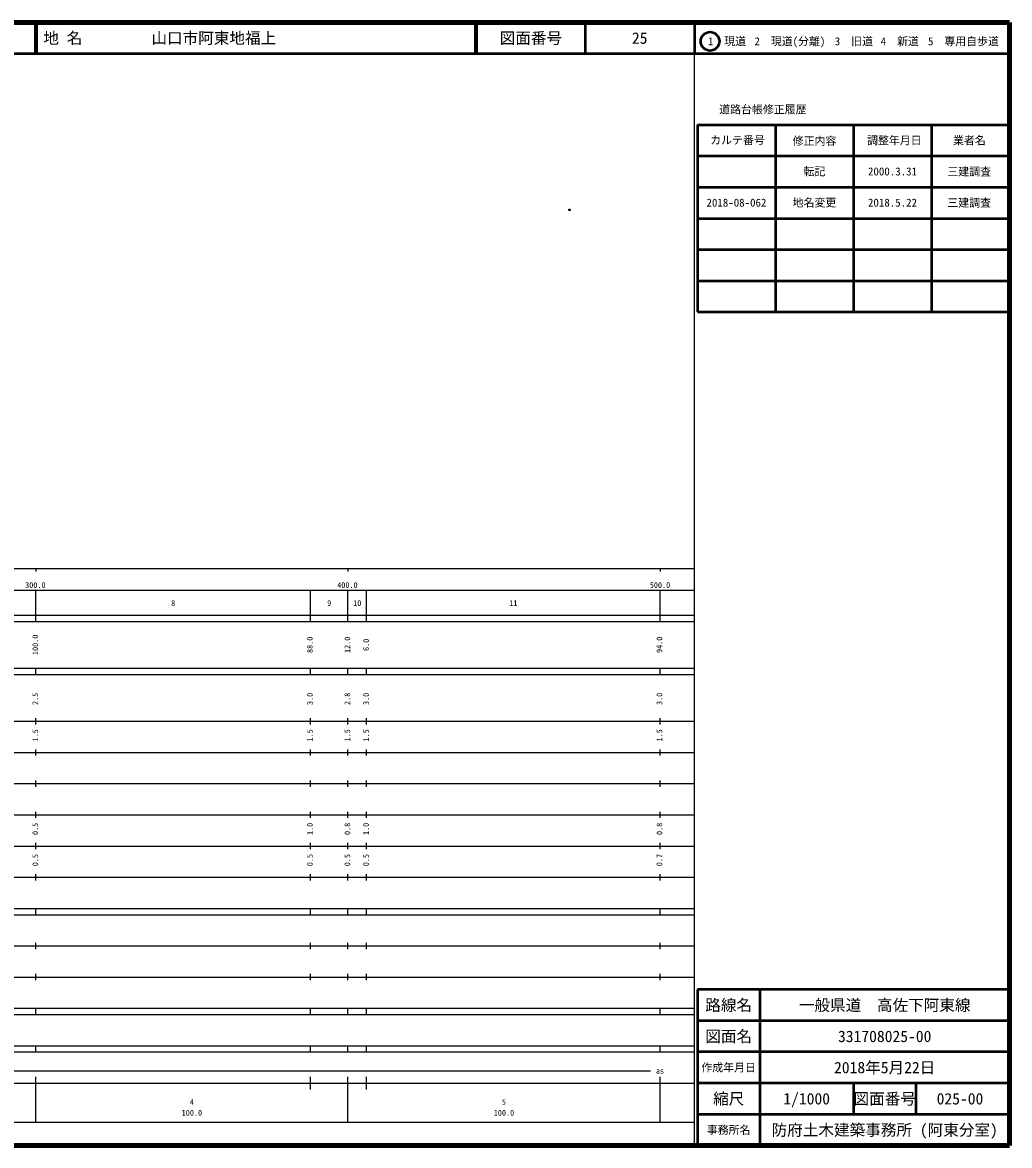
# Model space of a CAD drawing. Units: millimetres on the paper. Extents: x 40 to 680, y 20 to 380.
# Drawn here: x 363.7 to 680, y 20 to 380 of the extents above; entities that cross this region are included whole.
import ezdxf
from ezdxf.enums import TextEntityAlignment as Align

# ---------------------------------------------------------------- set-up
doc = ezdxf.new("R2010")
doc.units = ezdxf.units.MM
doc.header["$PDMODE"] = 32
doc.header["$PDSIZE"] = 0.5
doc.layers.add('M-OTRS', color=6, linetype='Continuous')
doc.layers.add('M-TTL-TXT', color=7, linetype='Continuous')
for name, color, linetype, lineweight in [('M-TTL', 2, 'Continuous', 140), ('M-TTL-BAND', 7, 'Continuous', 25), ('M-TTL-FRAM', 2, 'Continuous', 50), ('M-TTL-LINE', 7, 'Continuous', 50)]:
    doc.layers.add(name, color=color, linetype=linetype, lineweight=lineweight)
doc.styles.add('ＭＳ ゴシック', font='')
doc.styles.get('ＭＳ ゴシック').set_extended_font_data('MS Gothic')

msp = doc.modelspace()

# ---------------------------------------------------------------- linework, layer by layer
at = {"layer": 'M-OTRS'}
msp.add_point((538.992, 319.928), dxfattribs=at)
at = {"layer": 'M-TTL'}
for p, q in [((680, 380), (40, 380)), ((680, 20), (680, 380)), ((40, 20), (680, 20))]:
    msp.add_line(p, q, dxfattribs=at)
at = {"layer": 'M-TTL-BAND'}
for p, q in [((579, 20), (579, 370)), ((40, 205), (579, 205)), ((368, 205), (368, 204)), ((468, 205), (468, 204)), ((568, 205), (568, 204)), ((68, 198), (579, 198)), ((368, 188), (368, 198)), ((456, 188), (456, 198)), ((468, 188), (468, 198)), ((474, 188), (474, 198)), ((568, 188), (568, 198)), ((40, 190), (579, 190)), ((40, 188), (579, 188)), ((40, 173), (579, 173)), ((368, 171), (368, 173)), ((456, 171), (456, 173)), ((468, 171), (468, 173)), ((474, 171), (474, 173)), ((568, 171), (568, 173)), ((40, 171), (579, 171)), ((40, 156), (579, 156)), ((368, 155), (368, 157)), ((456, 155), (456, 157)), ((468, 155), (468, 157)), ((474, 155), (474, 157)), ((568, 155), (568, 157)), ((46, 146), (579, 146)), ((368, 145), (368, 147)), ((456, 145), (456, 147)), ((468, 145), (468, 147)), ((474, 145), (474, 147)), ((568, 145), (568, 147)), ((368, 135), (368, 137)), ((456, 135), (456, 137)), ((468, 135), (468, 137)), ((474, 135), (474, 137)), ((568, 135), (568, 137)), ((52, 136), (579, 136)), ((46, 126), (579, 126)), ((368, 125), (368, 127)), ((456, 125), (456, 127)), ((468, 125), (468, 127)), ((474, 125), (474, 127)), ((568, 125), (568, 127)), ((52, 116), (579, 116)), ((368, 115), (368, 117)), ((456, 115), (456, 117)), ((468, 115), (468, 117)), ((474, 115), (474, 117)), ((568, 115), (568, 117)), ((46, 106), (579, 106)), ((368, 105), (368, 107)), ((456, 105), (456, 107)), ((468, 105), (468, 107)), ((474, 105), (474, 107)), ((568, 105), (568, 107)), ((40, 96), (579, 96)), ((40, 94), (579, 94)), ((368, 94), (368, 96)), ((456, 94), (456, 96)), ((468, 94), (468, 96)), ((474, 94), (474, 96)), ((568, 94), (568, 96)), ((49, 84), (579, 84)), ((368, 83), (368, 85)), ((456, 83), (456, 85)), ((468, 83), (468, 85)), ((474, 83), (474, 85)), ((568, 83), (568, 85)), ((40, 74), (579, 74)), ((368, 73), (368, 75)), ((456, 73), (456, 75)), ((468, 73), (468, 75)), ((474, 73), (474, 75)), ((568, 73), (568, 75)), ((40, 64), (579, 64)), ((40, 62), (579, 62)), ((368, 62), (368, 64)), ((456, 62), (456, 64)), ((468, 62), (468, 64)), ((474, 62), (474, 64)), ((568, 62), (568, 64)), ((40, 52), (579, 52)), ((368, 50), (368, 52)), ((456, 50), (456, 52)), ((468, 50), (468, 52)), ((474, 50), (474, 52)), ((568, 50), (568, 52)), ((40, 50), (579, 50)), ((71, 44), (565, 44)), ((40, 40), (579, 40)), ((368, 27.5), (368, 42)), ((456, 38), (456, 42)), ((468, 27.5), (468, 42)), ((474, 38), (474, 42)), ((568, 27.5), (568, 42)), ((68, 27.5), (579, 27.5))]:
    msp.add_line(p, q, dxfattribs=at)
at = {"layer": 'M-TTL-FRAM'}
for p, q in [((580, 347.197), (580, 287.197)), ((580, 347.197), (680, 347.197)), ((580, 287.197), (680, 287.197)), ((680, 70), (580, 70)), ((580, 70), (580, 20))]:
    msp.add_line(p, q, dxfattribs=at)
at = {"layer": 'M-TTL-LINE'}
for p, q in [((367.75, 380), (367.75, 370)), ((368.25, 380), (368.25, 370)), ((508.747, 380), (508.747, 370)), ((509.247, 380), (509.247, 370)), ((543.997, 380), (543.997, 370)), ((579, 380), (579, 370)), ((40, 370), (680, 370)), ((605, 347.197), (605, 287.197)), ((630, 347.197), (630, 287.197)), ((655, 347.197), (655, 287.197)), ((580, 337.197), (680, 337.197)), ((580, 327.197), (680, 327.197)), ((580, 317.197), (680, 317.197)), ((580, 307.197), (680, 307.197)), ((580, 297.197), (680, 297.197)), ((600, 70), (600, 20)), ((680, 60), (580, 60)), ((680, 50), (580, 50)), ((680, 40), (580, 40)), ((630, 40), (630, 30)), ((650, 40), (650, 30)), ((680, 30), (580, 30))]:
    msp.add_line(p, q, dxfattribs=at)
msp.add_circle((584.031, 373.958), 3, dxfattribs=at)

# ---------------------------------------------------------------- texts
at = {"layer": 'M-TTL-BAND', "style": 'ＭＳ ゴシック'}
for s, p in [('300.0', (367.844, 198.195)), ('400.0', (467.844, 198.195)), ('500.0', (568, 198.195)), ('8', (412, 192.405)), ('9', (462, 192.405)), ('10', (471, 192.405)), ('11', (521, 192.405)), ('as', (568, 42.5)), ('4', (418, 32.523)), ('5', (518, 32.523)), ('100.0', (418, 29.033)), ('100.0', (518, 29.033))]:
    msp.add_text(s, height=1.833, dxfattribs=at).set_placement(p, align=Align.BOTTOM_CENTER)
for s, p in [('100.0', (369.272, 180.5)), ('88.0', (457.272, 180.5)), ('12.0', (469.272, 180.5)), ('6.0', (475.272, 180.5)), ('94.0', (569.272, 180.5)), ('2.5', (369.272, 163.174)), ('3.0', (457.272, 163.174)), ('2.8', (469.272, 163.174)), ('3.0', (475.272, 163.174)), ('3.0', (569.272, 163.174)), ('1.5', (369.272, 151.5)), ('1.5', (457.272, 151.5)), ('1.5', (469.272, 151.5)), ('1.5', (475.272, 151.5)), ('1.5', (569.272, 151.5)), ('0.5', (369.272, 121.5)), ('1.0', (457.272, 121.5)), ('0.8', (469.272, 121.5)), ('1.0', (475.272, 121.5)), ('0.8', (569.272, 121.5)), ('0.5', (369.272, 111.5)), ('0.5', (457.272, 111.5)), ('0.5', (469.272, 111.5)), ('0.5', (475.272, 111.5)), ('0.7', (569.272, 111.5))]:
    msp.add_text(s, height=1.833, rotation=90, dxfattribs=at).set_placement(p, align=Align.BOTTOM_CENTER)
at = {"layer": 'M-TTL-TXT', "style": 'ＭＳ ゴシック'}
for s, p in [('地 名', (370.38, 375)), ('山口市阿東地福上', (405.024, 375))]:
    msp.add_text(s, height=3.666, dxfattribs=at).set_placement(p, align=Align.MIDDLE_LEFT)
for s, height, p in [('図面番号', 3.666, (526.622, 375)), ('25', 3.666, (561.497, 375)), ('1\u3000現道', 2.566, (589.448, 373.958)), ('2\u3000現道(分離)', 2.566, (609.619, 373.958)), ('3\u3000旧道', 2.566, (630.121, 373.958)), ('4\u3000新道', 2.566, (644.824, 373.958)), ('5\u3000専用自歩道', 2.566, (665.228, 373.958)), ('道路台帳修正履歴', 2.566, (600.968, 352.113)), ('カルテ番号', 2.566, (592.839, 342.277)), ('修正内容', 2.566, (617.509, 342.023)), ('調整年月日', 2.566, (643.089, 342.197)), ('業者名', 2.566, (667.134, 342.197)), ('転記', 2.566, (617.5, 332.245)), ('2000.3.31', 2.566, (642.5, 332.245)), ('三建調査', 2.566, (667.077, 332.189)), ('2018-08-062', 2.566, (592.5, 322.245)), ('地名変更', 2.566, (617.5, 322.245)), ('2018.5.22', 2.566, (642.5, 322.245)), ('三建調査', 2.566, (667.077, 322.189)), ('路線名', 3.666, (590, 65)), ('路線名', 3.666, (590, 65)), ('一般県道\u3000高佐下阿東線', 3.666, (640, 65)), ('図面名', 3.666, (590, 55)), ('図面名', 3.666, (590, 55)), ('331708025-00', 3.666, (640, 55)), ('2018年5月22日', 3.666, (640, 45)), ('作成年月日', 2.566, (590, 45)), ('作成年月日', 2.566, (590, 45)), ('縮尺', 3.666, (590, 35)), ('縮尺', 3.666, (590, 35)), ('1/1000', 3.666, (615, 35)), ('図面番号', 3.666, (640, 35)), ('図面番号', 3.666, (640, 35)), ('025-00', 3.666, (664.125, 35)), ('事務所名', 2.566, (590, 25)), ('事務所名', 2.566, (590, 25)), ('防府土木建築事務所 (阿東分室)', 3.666, (640, 25))]:
    msp.add_text(s, height=height, dxfattribs=at).set_placement(p, align=Align.MIDDLE_CENTER)

doc.saveas('drawing.dxf')
